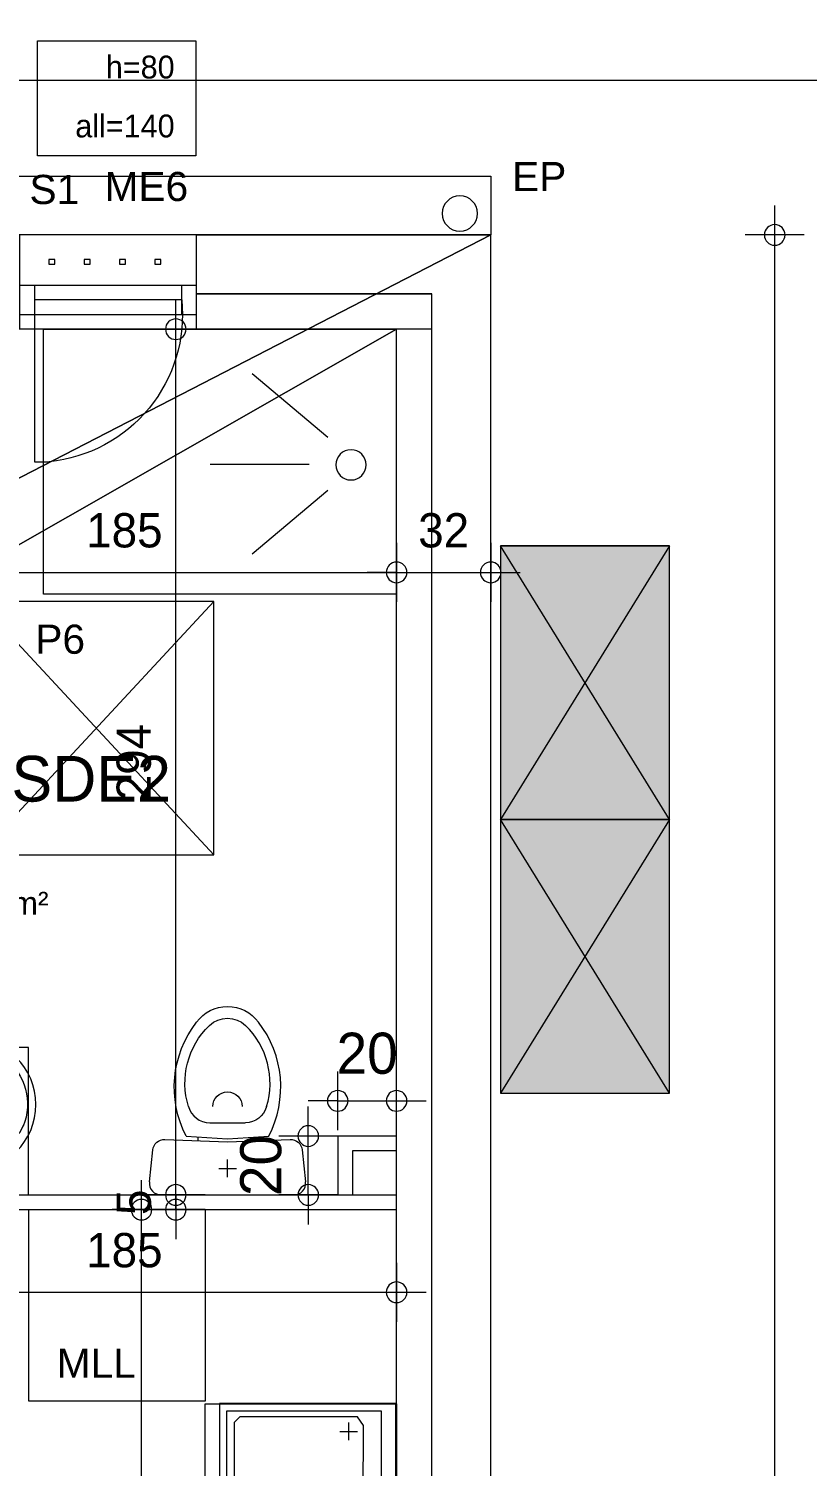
# Model space of a CAD drawing. Header units: metres. Extents: x -36.1 to 26, y -0.1 to 41.9.
# Drawn here: x 6.871 to 9.517, y 10.289 to 15.171 of the extents above; entities that cross this region are included whole.
import ezdxf
from ezdxf.enums import TextEntityAlignment as Align
from ezdxf.lldxf.tags import DXFTag

# ---------------------------------------------------------------- set-up
doc = ezdxf.new("R2010")
doc.units = ezdxf.units.M
doc.header["$MEASUREMENT"] = 0
for name, color, linetype in [('Calque commun', 7, 'Continuous'), ('Calque2', 7, 'Continuous'), ('Calque4', 7, 'Continuous'), ('Calque90', 7, 'Continuous'), ('Textes', 7, 'Continuous')]:
    doc.layers.add(name, color=color, linetype=linetype)
doc.styles.add('Arial4', font='arial.ttf', dxfattribs={"height": 0.077313})
doc.styles.add('Arial5', font='arial.ttf', dxfattribs={"height": 0.098961})
doc.styles.add('Century Gothic', font='GOTHIC.TTF', dxfattribs={"height": 0.155151})
doc.styles.add('Century Gothic2', font='GOTHIC.TTF', dxfattribs={"height": 0.139636})
doc.styles.add('Century Gothic5', font='GOTHIC.TTF', dxfattribs={"height": 0.077575})
doc.styles.add('Century Gothic6', font='GOTHIC.TTF', dxfattribs={"height": 0.116363})
tags = doc.linetypes.add('DOT2', pattern=[0.125, 0, -0.125]).pattern_tags.tags
tags[6:7] = [DXFTag(74, 4), DXFTag(75, 0), DXFTag(340, '0'), DXFTag(46, 1.0), DXFTag(50, 0.0), DXFTag(44, 0.0), DXFTag(45, 0.0)]
tags[4:5] = [DXFTag(74, 4), DXFTag(75, 0), DXFTag(340, '0'), DXFTag(46, 1.0), DXFTag(50, 0.0), DXFTag(44, 0.0), DXFTag(45, 0.0)]
tags = doc.linetypes.add('HIDDEN', pattern=[0.375, 0.25, -0.125]).pattern_tags.tags
tags[6:7] = [DXFTag(74, 4), DXFTag(75, 0), DXFTag(340, '0'), DXFTag(46, 1.0), DXFTag(50, 0.0), DXFTag(44, 0.0), DXFTag(45, 0.0)]
tags[4:5] = [DXFTag(74, 4), DXFTag(75, 0), DXFTag(340, '0'), DXFTag(46, 1.0), DXFTag(50, 0.0), DXFTag(44, 0.0), DXFTag(45, 0.0)]
tags = doc.linetypes.add('HIDDEN2', pattern=[0.1875, 0.125, -0.0625]).pattern_tags.tags
tags[6:7] = [DXFTag(74, 4), DXFTag(75, 0), DXFTag(340, '0'), DXFTag(46, 1.0), DXFTag(50, 0.0), DXFTag(44, 0.0), DXFTag(45, 0.0)]
tags[4:5] = [DXFTag(74, 4), DXFTag(75, 0), DXFTag(340, '0'), DXFTag(46, 1.0), DXFTag(50, 0.0), DXFTag(44, 0.0), DXFTag(45, 0.0)]

# ---------------------------------------------------------------- blocks, each defined once
blk = doc.blocks.new('Block5330')
at = {"layer": 'Calque commun', "color": 7, "linetype": 'Continuous', "lineweight": 18}
for p, q in [((8.2414, 14.471), (8.4414, 14.471)), ((8.2414, 14.271), (8.2414, 14.271))]:
    blk.add_line(p, q, dxfattribs=at)
at = {"layer": 'Calque commun', "color": 7, "linetype": 'Continuous', "lineweight": 9}
blk.add_line((8.2414, 14.151), (8.1214, 14.151), dxfattribs=at)
blk = doc.blocks.new('Block5384')
at = {"layer": 'Calque commun', "color": 7, "linetype": 'Continuous', "lineweight": 18}
blk.add_line((8.4414, 5.471), (8.4414, 14.471), dxfattribs=at)
at = {"layer": 'Calque commun', "color": 7, "linetype": 'Continuous', "lineweight": 9}
for p, q in [((8.2414, 5.671), (8.2414, 14.271)), ((8.1214, 5.791), (8.1214, 14.151))]:
    blk.add_line(p, q, dxfattribs=at)
blk = doc.blocks.new('Block5385')
at = {"layer": 'Calque commun', "color": 7, "linetype": 'Continuous', "lineweight": 18}
blk.add_line((7.4414, 14.471), (8.4414, 14.471), dxfattribs=at)
at = {"layer": 'Calque commun', "color": 7, "linetype": 'Continuous', "lineweight": 9}
for p, q in [((7.4414, 14.271), (8.2414, 14.271)), ((7.4414, 14.151), (8.1214, 14.151))]:
    blk.add_line(p, q, dxfattribs=at)
blk = doc.blocks.new('@PRES_1_$$_1')
at = {"layer": 'Calque commun', "color": 5, "linetype": 'Continuous', "lineweight": 9}
for p, q in [((0, 0.32), (0.6, 0.32)), ((0.6, 0.15), (0, 0.15)), ((0.05, 0.05), (0.05, 0.15)), ((0.55, 0.15), (0.55, 0.05)), ((0.05, 0.1), (0.55, 0.1)), ((0.6, 0.05), (0, 0.05)), ((0, 0), (0.6, 0))]:
    blk.add_line(p, q, dxfattribs=at)
blk = doc.blocks.new('@PRES_1_$$_1-2')
at = {"layer": 'Calque commun', "color": 0, "linetype": 'ByBlock', "lineweight": -2}
blk.add_line((0, 0), (0, 0.32), dxfattribs=at)
blk = doc.blocks.new('@PRES_1_$$_1-3')
at = {"layer": 'Calque commun', "color": 0, "linetype": 'ByBlock', "lineweight": -2}
blk.add_line((0, 0), (0, 0.32), dxfattribs=at)
blk = doc.blocks.new('INTER_2D_COMB')
at = {"layer": 'Calque4', "color": 0, "linetype": 'ByBlock', "lineweight": -2}
blk.add_blockref('@PRES_1_$$_1', (0, 0), dxfattribs=at)
at = {"layer": 'Calque4', "color": 7, "linetype": 'Continuous', "lineweight": 9}
blk.add_blockref('@PRES_1_$$_1-2', (0, 0), dxfattribs=at)
at = {"layer": 'Calque4', "color": 7, "linetype": 'Continuous', "lineweight": 9, "extrusion": (0, 0, -1), "xscale": -1, "yscale": -1, "zscale": -1, "rotation": -180}
blk.add_blockref('@PRES_1_$$_1-3', (-0.6, 0), dxfattribs=at)
blk = doc.blocks.new('PLACED_COMB')
at = {"layer": 'Calque4', "color": 0, "linetype": 'ByBlock', "lineweight": -2}
blk.add_blockref('INTER_2D_COMB', (0, 0), dxfattribs=at)
blk = doc.blocks.new('new4')
at = {"layer": 'Calque commun', "color": 5, "linetype": 'Continuous', "lineweight": 9}
blk.add_arc((0, 0), 0.5, 0, 359.99941, dxfattribs=at)
blk = doc.blocks.new('DimLine6780')
at = {"layer": 'Calque commun', "color": 5, "linetype": 'Continuous', "lineweight": 9}
for p, q in [((9.4064, 14.471), (9.4064, 14.571)), ((9.5064, 14.471), (9.3064, 14.471)), ((9.4064, 5.471), (9.4064, 14.471))]:
    blk.add_line(p, q, dxfattribs=at)
at = {"layer": 'Calque commun', "color": 5, "linetype": 'Continuous', "lineweight": 9, "xscale": 0.07000000029802322, "yscale": 0.07000000029802322, "zscale": 0.07000000029802322, "rotation": 90}
blk.add_blockref('new4', (9.4064, 14.471), dxfattribs=at)
blk = doc.blocks.new('wc-3')
at = {"layer": 'Calque2', "color": 6, "linetype": 'Continuous', "lineweight": 9}
for p, q in [((-0.2256, 0), (0.2256, 0)), ((-0.2653, -0.0442), (-0.2539, -0.1527)), ((0.2539, -0.1527), (0.2653, -0.0442)), ((-0.03, -0.09), (0.03, -0.09)), ((0, -0.06), (0, -0.12)), ((-0.2125, -0.1885), (0, -0.18)), ((-0.14, -0.2), (0, -0.19)), ((-0.1, -0.184), (-0.1, -0.1971)), ((0, -0.18), (0.2125, -0.1885)), ((0, -0.19), (0.14, -0.2)), ((0.1, -0.1971), (0.1, -0.184)), ((-0.06, -0.2451), (0.06, -0.2451))]:
    blk.add_line(p, q, dxfattribs=at)
at = {"layer": 'Calque2', "color": 6, "linetype": 'Continuous', "lineweight": 9, "flags": 128}
for points in [[(-0.2653, -0.0442, -0.445253), (-0.2256, 0)], [(0.2256, 0, -0.445276), (0.2653, -0.0442)], [(-0.2539, -0.1527, 0.395314), (-0.2125, -0.1885)], [(0.2125, -0.1885, 0.395339), (0.2539, -0.1527)], [(-0.14, -0.2, 0.294671), (-0.1052, -0.5864)], [(0.14, -0.2, -0.294671), (0.1052, -0.5864)], [(-0.1327, -0.3, -0.337883), (-0.0606, -0.2451)], [(0.1327, -0.3, 0.337854), (0.0606, -0.2451)], [(-0.1327, -0.3, 0.281729), (-0.0616, -0.5756)], [(-0.05, -0.3, 1), (0.05, -0.3)], [(0.1327, -0.3, -0.279876), (0.0616, -0.5756)], [(-0.0616, -0.5756, 0.395927), (0.0616, -0.5756)], [(-0.1052, -0.5864, 0.509528), (0.1052, -0.5864)]]:
    blk.add_lwpolyline(points, format="xyb", dxfattribs=at)
blk = doc.blocks.new('_8')
at = {"layer": 'Calque commun', "color": 7, "linetype": 'Continuous', "lineweight": 9}
for p, q in [((-0.491, -0.1501), (-0.2333, -0.3664)), ((-0.6334, -0.4582), (-0.2969, -0.4582)), ((-0.491, -0.7635), (-0.2333, -0.5472))]:
    blk.add_line(p, q, dxfattribs=at)
blk.add_arc((-0.1549, -0.4608), 0.0514, 90, 89.9994, dxfattribs=at)
blk = doc.blocks.new('_4')
at = {"layer": 'Calque90', "color": 0, "linetype": 'ByBlock', "lineweight": -2}
for p, q in [((0.9, 0.6), (0, 0.6)), ((0, 0.6), (0, 0)), ((0.9, 0), (0.9, 0.6)), ((0.025, 0.025), (0.025, 0.55)), ((0.025, 0.55), (0.875, 0.55)), ((0.875, 0.55), (0.875, 0.025)), ((0.075, 0.49), (0.045, 0.47)), ((0.37, 0.4888), (0.075, 0.49)), ((0.395, 0.47), (0.37, 0.4888)), ((0.045, 0.47), (0.045, 0.07)), ((0.125, 0.4398), (0.065, 0.44)), ((0.095, 0.4099), (0.095, 0.4699)), ((0.395, 0.07), (0.395, 0.47)), ((0.85, 0.45), (0.425, 0.45)), ((0.425, 0.4), (0.85, 0.4)), ((0.85, 0.35), (0.425, 0.35)), ((0.425, 0.3), (0.85, 0.3)), ((0.85, 0.25), (0.425, 0.25)), ((0.425, 0.2), (0.85, 0.2)), ((0.85, 0.15), (0.425, 0.15)), ((0.85, 0.1), (0.425, 0.1)), ((0.045, 0.07), (0.065, 0.05)), ((0.045, 0.07), (0.065, 0.05)), ((0.065, 0.05), (0.365, 0.05)), ((0.365, 0.05), (0.395, 0.07)), ((0, 0), (0.9, 0)), ((0.875, 0.025), (0.025, 0.025))]:
    blk.add_line(p, q, dxfattribs=at)
blk = doc.blocks.new('new183')
at = {"layer": 'Calque commun', "color": 5, "linetype": 'Continuous', "lineweight": 9}
blk.add_arc((0, 0), 0.5, 0, 359.99941, dxfattribs=at)
blk = doc.blocks.new('new184')
at = {"layer": 'Calque commun', "color": 5, "linetype": 'Continuous', "lineweight": 9}
blk.add_arc((0, 0), 0.5, 0, 359.99941, dxfattribs=at)
blk = doc.blocks.new('DimLine14065')
at = {"layer": 'Calque commun', "color": 5, "linetype": 'Continuous', "lineweight": 9}
for p, q in [((6.2714, 13.4249), (6.2714, 13.2249)), ((8.1214, 13.4249), (8.1214, 13.2249)), ((6.2714, 13.3249), (6.1714, 13.3249)), ((6.2714, 13.3249), (8.1214, 13.3249)), ((8.1214, 13.3249), (8.2214, 13.3249))]:
    blk.add_line(p, q, dxfattribs=at)
at = {"layer": 'Calque commun', "color": 5, "linetype": 'Continuous', "lineweight": 9, "xscale": 0.07000000029802322, "yscale": 0.07000000029802322, "zscale": 0.07000000029802322}
for name, p in [('new183', (6.2714, 13.3249)), ('new184', (8.1214, 13.3249))]:
    blk.add_blockref(name, p, dxfattribs=at)
at = {"layer": 'Calque commun', "color": 5, "linetype": 'Continuous', "lineweight": 9, "style": 'Century Gothic6'}
blk.add_text('185', height=0.11636, dxfattribs=at).set_placement((7.1964, 13.3749), align=Align.BOTTOM_CENTER)
blk = doc.blocks.new('new185')
at = {"layer": 'Calque commun', "color": 5, "linetype": 'Continuous', "lineweight": 9}
blk.add_arc((0, 0), 0.5, 0, 359.99941, dxfattribs=at)
blk = doc.blocks.new('new186')
at = {"layer": 'Calque commun', "color": 5, "linetype": 'Continuous', "lineweight": 9}
blk.add_arc((0, 0), 0.5, 0, 359.99941, dxfattribs=at)
blk = doc.blocks.new('DimLine14073')
at = {"layer": 'Calque commun', "color": 5, "linetype": 'Continuous', "lineweight": 9}
for p, q in [((8.1214, 13.4249), (8.1214, 13.2249)), ((8.4414, 13.4249), (8.4414, 13.2249)), ((8.1214, 13.3249), (8.0214, 13.3249)), ((8.1214, 13.3249), (8.4414, 13.3249)), ((8.4414, 13.3249), (8.5414, 13.3249))]:
    blk.add_line(p, q, dxfattribs=at)
at = {"layer": 'Calque commun', "color": 5, "linetype": 'Continuous', "lineweight": 9, "xscale": 0.07000000029802322, "yscale": 0.07000000029802322, "zscale": 0.07000000029802322}
for name, p in [('new185', (8.1214, 13.3249)), ('new186', (8.4414, 13.3249))]:
    blk.add_blockref(name, p, dxfattribs=at)
at = {"layer": 'Calque commun', "color": 5, "linetype": 'Continuous', "lineweight": 9, "style": 'Century Gothic6'}
blk.add_text('32', height=0.11636, dxfattribs=at).set_placement((8.2814, 13.3749), align=Align.BOTTOM_CENTER)
blk = doc.blocks.new('new195')
at = {"layer": 'Calque commun', "color": 5, "linetype": 'Continuous', "lineweight": 9}
blk.add_arc((0, 0), 0.5, 0, 359.99941, dxfattribs=at)
blk = doc.blocks.new('new196')
at = {"layer": 'Calque commun', "color": 5, "linetype": 'Continuous', "lineweight": 9}
blk.add_arc((0, 0), 0.5, 0, 359.99941, dxfattribs=at)
blk = doc.blocks.new('DimLine14121')
at = {"layer": 'Calque commun', "color": 5, "linetype": 'Continuous', "lineweight": 9}
for p, q in [((7.3712, 11.2109), (7.3712, 11.3109)), ((7.4712, 11.2109), (7.2712, 11.2109)), ((7.3712, 11.1609), (7.3712, 11.2109)), ((7.4712, 11.1609), (7.2712, 11.1609)), ((7.3712, 11.1609), (7.3712, 11.0609))]:
    blk.add_line(p, q, dxfattribs=at)
at = {"layer": 'Calque commun', "color": 5, "linetype": 'Continuous', "lineweight": 9, "xscale": 0.07000000029802322, "yscale": 0.07000000029802322, "zscale": 0.07000000029802322, "rotation": 90}
for name, p in [('new196', (7.3712, 11.2109)), ('new195', (7.3712, 11.1609))]:
    blk.add_blockref(name, p, dxfattribs=at)
at = {"layer": 'Calque commun', "color": 5, "linetype": 'Continuous', "lineweight": 9, "style": 'Century Gothic6'}
blk.add_text('5', height=0.1164, rotation=90, dxfattribs=at).set_placement((7.3212, 11.1859), align=Align.BOTTOM_CENTER)
blk = doc.blocks.new('new197')
at = {"layer": 'Calque commun', "color": 5, "linetype": 'Continuous', "lineweight": 9}
blk.add_arc((0, 0), 0.5, 0, 359.99941, dxfattribs=at)
blk = doc.blocks.new('new198')
at = {"layer": 'Calque commun', "color": 5, "linetype": 'Continuous', "lineweight": 9}
blk.add_arc((0, 0), 0.5, 0, 359.99941, dxfattribs=at)
blk = doc.blocks.new('DimLine14137')
at = {"layer": 'Calque commun', "color": 5, "linetype": 'Continuous', "lineweight": 9}
for p, q in [((7.3712, 14.151), (7.3712, 14.251)), ((7.4712, 14.151), (7.2712, 14.151)), ((7.3712, 11.2109), (7.3712, 14.151)), ((7.4712, 11.2109), (7.2712, 11.2109)), ((7.3712, 11.2109), (7.3712, 11.1109))]:
    blk.add_line(p, q, dxfattribs=at)
at = {"layer": 'Calque commun', "color": 5, "linetype": 'Continuous', "lineweight": 9, "xscale": 0.07000000029802322, "yscale": 0.07000000029802322, "zscale": 0.07000000029802322, "rotation": 90}
for name, p in [('new198', (7.3712, 14.151)), ('new197', (7.3712, 11.2109))]:
    blk.add_blockref(name, p, dxfattribs=at)
at = {"layer": 'Calque commun', "color": 5, "linetype": 'Continuous', "lineweight": 9, "style": 'Century Gothic6'}
blk.add_text('294', height=0.11636, rotation=90, dxfattribs=at).set_placement((7.3212, 12.6809), align=Align.BOTTOM_CENTER)
blk = doc.blocks.new('new347')
at = {"layer": 'Calque commun', "color": 5, "linetype": 'Continuous', "lineweight": 9}
blk.add_arc((0, 0), 0.5, 0, 359.99941, dxfattribs=at)
blk = doc.blocks.new('new348')
at = {"layer": 'Calque commun', "color": 5, "linetype": 'Continuous', "lineweight": 9}
blk.add_arc((0, 0), 0.5, 0, 359.99941, dxfattribs=at)
blk = doc.blocks.new('DimLine18195')
at = {"layer": 'Calque commun', "color": 5, "linetype": 'Continuous', "lineweight": 9}
for p, q in [((6.2714, 10.9803), (6.2714, 10.7803)), ((8.1214, 10.9803), (8.1214, 10.7803)), ((6.2714, 10.8803), (6.1714, 10.8803)), ((6.2714, 10.8803), (8.1214, 10.8803)), ((8.1214, 10.8803), (8.2214, 10.8803))]:
    blk.add_line(p, q, dxfattribs=at)
at = {"layer": 'Calque commun', "color": 5, "linetype": 'Continuous', "lineweight": 9, "xscale": 0.07000000029802322, "yscale": 0.07000000029802322, "zscale": 0.07000000029802322}
for name, p in [('new347', (6.2714, 10.8803)), ('new348', (8.1214, 10.8803))]:
    blk.add_blockref(name, p, dxfattribs=at)
at = {"layer": 'Calque commun', "color": 5, "linetype": 'Continuous', "lineweight": 9, "style": 'Century Gothic6'}
blk.add_text('185', height=0.11636, dxfattribs=at).set_placement((7.1964, 10.9303), align=Align.BOTTOM_CENTER)
blk = doc.blocks.new('vasque1-2')
at = {"layer": 'Calque2', "color": 6, "linetype": 'Continuous', "lineweight": 9}
for p, q in [((-0.094, -0.092), (0.094, -0.092)), ((0, -0.182), (0, -0.135)), ((-0.0533, -0.182), (0.0533, -0.182)), ((0, -0.182), (0, -0.224))]:
    blk.add_line(p, q, dxfattribs=at)
at = {"layer": 'Calque2', "color": 6, "linetype": 'Continuous', "lineweight": 9, "flags": 128}
for points in [[(0, -0.45, -1), (0, 0)], [(0, 0, -1), (0, -0.45)], [(0.02, -0.046, 1), (-0.04, -0.046, 1), (0.02, -0.046)], [(-0.094, -0.092, 0.324927), (-0.1834, -0.157)], [(0.094, -0.092, -0.324927), (0.1834, -0.157)], [(0.03, -0.182, 1), (-0.06, -0.182, 1), (0.03, -0.182)], [(-0.1814, -0.1514, 1.494518), (0.1814, -0.1514)]]:
    blk.add_lwpolyline(points, format="xyb", dxfattribs=at)
blk = doc.blocks.new('vasqu450')
at = {"layer": 'Calque commun', "color": 6, "linetype": 'Continuous', "lineweight": 9}
blk.add_line((0.1207, 0.1168), (-0.1173, 0.117), dxfattribs=at)
for radius, start, end in [(0.225, 359.99999, 359.9994), (0.2, 158.39995, 21.60003)]:
    blk.add_arc((0, 0), radius, start, end, dxfattribs=at)
at = {"layer": 'Calque commun', "color": 6, "linetype": 'Continuous', "lineweight": 9, "extrusion": (0, 0, -1)}
for centre, start, end in [((0.112, 0.0327), 28.97343, 86.40656), ((-0.112, 0.0327), 93.59344, 151.02657)]:
    blk.add_arc(centre, 0.0845, start, end, dxfattribs=at)
at = {"layer": 'Calque90', "color": 6, "linetype": 'Continuous', "lineweight": 9}
for p, q in [((0, 0.19), (0, 0.12)), ((0.035, 0.155), (-0.035, 0.155)), ((-0.05, 0), (0.05, 0)), ((0, 0.05), (0, -0.05))]:
    blk.add_line(p, q, dxfattribs=at)
blk = doc.blocks.new('meuble vasque 60x50')
at = {"layer": 'Calque commun', "color": 0, "linetype": 'ByBlock', "lineweight": -2, "xscale": 0.800000011920929, "yscale": 0.800000011920929, "zscale": 0.800000011920929}
blk.add_blockref('vasqu450', (0.2994, -0.241), dxfattribs=at)
at = {"layer": 'Calque commun', "color": 0, "linetype": 'ByBlock', "lineweight": -2}
blk.add_blockref('vasque1-2', (0.3994, -0.0819), dxfattribs=at)
at = {"layer": 'Calque commun', "color": 6, "linetype": 'Continuous', "lineweight": 9}
mesh = blk.add_polyface(dxfattribs=at)
corners = [(-0.0006, -0.0002), (0.5994, -0.0002), (0.5994, -0.5002), (-0.0006, -0.5002)]
mesh.append_faces([[corners[k] for k in face] for face in [(0, 1, 2, 3)]], dxfattribs={"color": 6})
blk = doc.blocks.new('60x65')
at = {"layer": 'Calque commun', "color": 7, "linetype": 'HIDDEN', "lineweight": 9}
mesh = blk.add_polyface(dxfattribs=at)
corners = [(0, 0.6), (0.65, 0.6), (0.65, 0), (0, 0)]
mesh.append_faces([[corners[k] for k in face] for face in [(0, 1, 2, 3)]], dxfattribs={"color": 7})
blk = doc.blocks.new('new361')
at = {"layer": 'Calque commun', "color": 5, "linetype": 'Continuous', "lineweight": 9}
blk.add_arc((0, 0), 0.5, 0, 359.99941, dxfattribs=at)
blk = doc.blocks.new('new362')
at = {"layer": 'Calque commun', "color": 5, "linetype": 'Continuous', "lineweight": 9}
blk.add_arc((0, 0), 0.5, 0, 359.99941, dxfattribs=at)
blk = doc.blocks.new('DimLine18794')
at = {"layer": 'Calque commun', "color": 5, "linetype": 'Continuous', "lineweight": 9}
for p, q in [((7.9214, 11.4303), (7.9214, 11.6303)), ((8.1214, 11.4303), (8.1214, 11.6303)), ((7.9214, 11.5303), (7.8214, 11.5303)), ((7.9214, 11.5303), (8.1214, 11.5303)), ((8.1214, 11.5303), (8.2214, 11.5303))]:
    blk.add_line(p, q, dxfattribs=at)
at = {"layer": 'Calque commun', "color": 5, "linetype": 'Continuous', "lineweight": 9, "xscale": 0.07000000029802322, "yscale": 0.07000000029802322, "zscale": 0.07000000029802322}
for name, p in [('new361', (7.9214, 11.5303)), ('new362', (8.1214, 11.5303))]:
    blk.add_blockref(name, p, dxfattribs=at)
at = {"layer": 'Calque commun', "color": 5, "linetype": 'Continuous', "lineweight": 9, "style": 'Century Gothic2'}
blk.add_text('20', height=0.13964, dxfattribs=at).set_placement((8.0214, 11.5803), align=Align.BOTTOM_CENTER)
blk = doc.blocks.new('new363')
at = {"layer": 'Calque commun', "color": 5, "linetype": 'Continuous', "lineweight": 9}
blk.add_arc((0, 0), 0.5, 0, 359.99941, dxfattribs=at)
blk = doc.blocks.new('new364')
at = {"layer": 'Calque commun', "color": 5, "linetype": 'Continuous', "lineweight": 9}
blk.add_arc((0, 0), 0.5, 0, 359.99941, dxfattribs=at)
blk = doc.blocks.new('DimLine18802')
at = {"layer": 'Calque commun', "color": 5, "linetype": 'Continuous', "lineweight": 9}
for p, q in [((7.8214, 11.4109), (7.8214, 11.5109)), ((7.9214, 11.4109), (7.7214, 11.4109)), ((7.8214, 11.2109), (7.8214, 11.4109)), ((7.9214, 11.2109), (7.7214, 11.2109)), ((7.8214, 11.2109), (7.8214, 11.1109))]:
    blk.add_line(p, q, dxfattribs=at)
at = {"layer": 'Calque commun', "color": 5, "linetype": 'Continuous', "lineweight": 9, "xscale": 0.07000000029802322, "yscale": 0.07000000029802322, "zscale": 0.07000000029802322, "rotation": 90}
for name, p in [('new364', (7.8214, 11.4109)), ('new363', (7.8214, 11.2109))]:
    blk.add_blockref(name, p, dxfattribs=at)
at = {"layer": 'Calque commun', "color": 5, "linetype": 'Continuous', "lineweight": 9, "style": 'Century Gothic2'}
blk.add_text('20', height=0.13964, rotation=90, dxfattribs=at).set_placement((7.7714, 11.3109), align=Align.BOTTOM_CENTER)
blk = doc.blocks.new('new371')
at = {"layer": 'Calque commun', "color": 5, "linetype": 'Continuous', "lineweight": 9}
blk.add_arc((0, 0), 0.5, 0, 359.99941, dxfattribs=at)
blk = doc.blocks.new('new372')
at = {"layer": 'Calque commun', "color": 5, "linetype": 'Continuous', "lineweight": 9}
blk.add_arc((0, 0), 0.5, 0, 359.99941, dxfattribs=at)
blk = doc.blocks.new('DimLine19023')
at = {"layer": 'Calque commun', "color": 5, "linetype": 'Continuous', "lineweight": 9}
for p, q in [((7.2547, 11.1609), (7.2547, 11.2609)), ((7.3547, 11.1609), (7.1547, 11.1609)), ((7.2547, 8.1109), (7.2547, 11.1609)), ((7.3547, 8.1109), (7.1547, 8.1109)), ((7.2547, 8.1109), (7.2547, 8.0109))]:
    blk.add_line(p, q, dxfattribs=at)
at = {"layer": 'Calque commun', "color": 5, "linetype": 'Continuous', "lineweight": 9, "xscale": 0.07000000029802322, "yscale": 0.07000000029802322, "zscale": 0.07000000029802322, "rotation": 90}
for name, p in [('new372', (7.2547, 11.1609)), ('new371', (7.2547, 8.1109))]:
    blk.add_blockref(name, p, dxfattribs=at)
at = {"layer": 'Calque commun', "color": 5, "linetype": 'Continuous', "lineweight": 9, "style": 'Century Gothic6'}
blk.add_text('305', height=0.11636, rotation=90, dxfattribs=at).set_placement((7.2047, 9.6359), align=Align.BOTTOM_CENTER)
blk = doc.blocks.new('CARTDCE')
at = {"layer": 'Calque commun', "color": 9, "linetype": 'Continuous', "lineweight": 9}
blk.add_line((20.2017, 28.9299), (-21.7983, 28.9299), dxfattribs=at)

msp = doc.modelspace()

# ---------------------------------------------------------------- linework, layer by layer
at = {"layer": 'Calque commun', "color": 7, "linetype": 'HIDDEN', "lineweight": 9}
for p, q in [((6.8914, 14.201), (6.8914, 13.701)), ((6.8914, 13.701), (6.9414, 13.701))]:
    msp.add_line(p, q, dxfattribs=at)
at = {"layer": 'Calque commun', "color": 7, "linetype": 'Continuous', "lineweight": 9}
for p, q in [((6.9213, 13.2509), (6.9213, 14.151)), ((6.9214, 14.151), (8.1214, 14.151)), ((8.1213, 13.2509), (6.9213, 13.2509))]:
    msp.add_line(p, q, dxfattribs=at)
at = {"layer": 'Calque commun', "color": 15, "linetype": 'Continuous', "lineweight": 18}
for p, q in [((8.1214, 11.4109), (7.9214, 11.4109)), ((7.9214, 11.4109), (7.9214, 11.2109)), ((8.1214, 11.3609), (8.1214, 11.4109)), ((8.1214, 11.3609), (7.9714, 11.3609)), ((7.9714, 11.3609), (7.9714, 11.2109)), ((6.2714, 11.2109), (7.7714, 11.2109)), ((7.8214, 11.2109), (8.1214, 11.2109)), ((8.1214, 11.1609), (8.1214, 11.2109)), ((6.2714, 11.1609), (8.1214, 11.1609))]:
    msp.add_line(p, q, dxfattribs=at)
at = {"layer": 'Calque commun', "color": 7, "linetype": 'HIDDEN', "lineweight": 9, "flags": 128}
for points in [[(9.0486, 12.4856), (9.0486, 13.4151), (8.4745, 13.4151), (8.4745, 12.4856), (9.0486, 12.4856), (8.4745, 13.4151), (9.0486, 13.4151), (8.4745, 12.4856)], [(9.0486, 11.5561), (9.0486, 12.4856), (8.4745, 12.4856), (8.4745, 11.5561), (9.0486, 11.5561), (8.4745, 12.4856), (9.0486, 12.4856), (8.4745, 11.5561)]]:
    msp.add_lwpolyline(points, dxfattribs=at)
at = {"layer": 'Calque commun', "color": 16, "linetype": 'HIDDEN2', "lineweight": 9, "flags": 128}
msp.add_lwpolyline([(7.5007, 13.2258), (6.7007, 13.2258), (6.7007, 12.3654), (7.5007, 12.3654), (6.7007, 13.2258), (7.5007, 12.3654), (7.5007, 13.2258), (6.7007, 12.3654)], dxfattribs=at)
at = {"layer": 'Calque commun', "color": 12, "linetype": 'Continuous', "lineweight": 18}
msp.add_polyline3d([(7.4414, 5.471, 0), (7.4414, 5.671, 0), (8.2634, 5.671, 0), (8.2414, 5.671, 0), (8.2414, 14.151, 0), (8.2414, 14.271, 0), (7.4414, 14.271, 0), (7.4414, 14.471, 0)], dxfattribs=at)
at = {"layer": 'Calque commun', "color": 11, "linetype": 'Continuous', "lineweight": 18}
msp.add_arc((8.3363, 14.5438), 0.06, 90, 89.9994, dxfattribs=at)
at = {"layer": 'Calque commun', "color": 7, "linetype": 'HIDDEN', "lineweight": 9, "extrusion": (0, 0, -1)}
msp.add_arc((-6.8914, 14.201), 0.5025, 174.2894, 264.2894, dxfattribs=at)
at = {"layer": 'Calque commun', "color": 43, "linetype": 'HIDDEN', "lineweight": 9}
msp.add_trace([(8.4745, 13.4151), (8.4745, 11.5561), (9.0486, 13.4151), (9.0486, 11.5561)], dxfattribs=at)

# ---------------------------------------------------------------- block references
at = {"layer": 'Calque commun', "color": 0, "linetype": 'ByBlock', "lineweight": -2, "xscale": 0.5, "yscale": 0.5, "zscale": 0.5}
msp.add_blockref('CARTDCE', (15.4193, 0.5309), dxfattribs=at)
at = {"layer": 'Calque commun', "color": 5, "linetype": 'Continuous', "lineweight": 9}
for name in ['DimLine6780', 'DimLine14137', 'DimLine14065', 'DimLine14073', 'DimLine18794', 'DimLine18802', 'DimLine14121', 'DimLine19023', 'DimLine18195']:
    msp.add_blockref(name, (0, 0), dxfattribs=at)
at = {"layer": 'Calque commun', "color": 0, "linetype": 'ByBlock', "lineweight": -2}
for name, p in [('Block5385', (0, 0)), ('Block5330', (0, 0)), ('Block5384', (0, 0)), ('_8', (8.1214, 14.151)), ('60x65', (7.4714, 9.9009))]:
    msp.add_blockref(name, p, dxfattribs=at)
at = {"layer": 'Calque commun', "color": 0, "linetype": 'ByBlock', "lineweight": -2, "extrusion": (0, 0, -1)}
msp.add_blockref('PLACED_COMB', (-7.4414, 14.151), dxfattribs=at)
at = {"layer": 'Calque commun', "color": 0, "linetype": 'ByBlock', "lineweight": -2, "extrusion": (0, 0, -1), "rotation": 180}
msp.add_blockref('wc-3', (-7.5469, 11.2109), dxfattribs=at)
at = {"layer": 'Calque commun', "color": 0, "linetype": 'ByBlock', "lineweight": -2, "extrusion": (0, 0, -1), "xscale": -1, "yscale": -1, "zscale": -1}
msp.add_blockref('meuble vasque 60x50', (-6.2714, 11.2109), dxfattribs=at)
at = {"layer": 'Calque commun', "color": 0, "linetype": 'ByBlock', "lineweight": -2, "rotation": 89.99999999999999}
msp.add_blockref('60x65', (7.4714, 10.5109), dxfattribs=at)
at = {"layer": 'Calque commun', "color": 6, "linetype": 'DOT2', "lineweight": 9, "rotation": -89.99999999999999}
msp.add_blockref('_4', (7.5191, 10.5028), dxfattribs=at)

# ---------------------------------------------------------------- texts
at = {"layer": 'Calque commun', "color": 5, "linetype": 'ByBlock', "lineweight": -2, "insert": (7.3671, 15.0799), "char_height": 0.07758, "attachment_point": 3, "line_spacing_factor": 1.546883, "style": 'Century Gothic5'}
msp.add_mtext('h=80\\Pall=140', dxfattribs=at)
at = {"layer": 'Textes', "color": 5, "linetype": 'ByBlock', "lineweight": -2, "style": 'Arial5'}
for s, p in [('EP', (8.5139, 14.59)), ('P6', (6.8937, 13.019)), ('MLL', (6.9664, 10.5603))]:
    msp.add_text(s, height=0.09896, dxfattribs=at).set_placement(p, align=Align.BOTTOM_LEFT)
for s, p in [('S1', (7.043, 14.5463)), ('ME6', (7.4132, 14.5564))]:
    msp.add_text(s, height=0.09896, dxfattribs=at).set_placement(p, align=Align.BOTTOM_RIGHT)
at = {"layer": 'Textes', "color": 5, "linetype": 'ByBlock', "lineweight": -2, "style": 'Century Gothic'}
msp.add_text('SDE2', height=0.15515, dxfattribs=at).set_placement((6.8127, 12.7019), align=Align.TOP_LEFT)
at = {"layer": 'Textes', "color": 9, "linetype": 'ByBlock', "lineweight": -2, "style": 'Arial4'}
msp.add_text('5.44m²', height=0.07731, dxfattribs=at).set_placement((6.6026, 12.1397), align=Align.BOTTOM_LEFT)

# ---------------------------------------------------------------- meshes
at = {"layer": 'Calque commun', "color": 7, "linetype": 'Continuous', "lineweight": 9}
mesh = msp.add_polyface(dxfattribs=at)
corners = [(25.9622, 41.8575), (-34.0378, 41.8575), (-34.0378, -0.1425), (25.9622, -0.1425)]
mesh.append_faces([[corners[k] for k in face] for face in [(0, 1, 2, 3)]], dxfattribs={"color": 7})
at = {"layer": 'Calque commun', "color": 11, "linetype": 'Continuous', "lineweight": 18}
mesh = msp.add_polyface(dxfattribs=at)
corners = [(6.9012, 15.1307), (7.4396, 15.1307), (7.4396, 14.74), (6.9012, 14.74)]
mesh.append_faces([[corners[k] for k in face] for face in [(0, 1, 2, 3)]], dxfattribs={"color": 11})
at = {"layer": 'Calque commun', "color": 16, "linetype": 'HIDDEN2', "lineweight": 9}
mesh = msp.add_polyface(dxfattribs=at)
corners = [(1.8414, 14.671), (8.4414, 14.671), (8.4414, 14.471), (1.8414, 14.471)]
mesh.append_faces([[corners[k] for k in face] for face in [(0, 1, 2, 3)]], dxfattribs={"color": 16})
at = {"layer": 'Calque commun', "color": 9, "linetype": 'Continuous', "lineweight": 9}
mesh = msp.add_polyface(dxfattribs=at)
corners = [(-10.9986, 3.8909), (-4.3986, 11.0709), (-10.9986, 12.8909), (-4.3986, 4.471), (1.8414, 11.0709), (8.4414, 14.471), (1.8414, 14.471), (2.0214, 5.471), (8.4414, 5.471), (-4.3986, 12.8909), (2.0214, 4.471), (-4.3986, 3.8909)]
mesh.append_faces([[corners[k] for k in face] for face in [(4, 5, 6), (3, 0, 11)]], dxfattribs={"vtx0": -1, "color": 9})
mesh.append_faces([[corners[k] for k in face] for face in [(0, 1, 2)]], dxfattribs={"vtx0": -1, "vtx1": -1, "color": 9})
mesh.append_faces([[corners[k] for k in face] for face in [(3, 1, 0), (3, 7, 1)]], dxfattribs={"vtx0": -1, "vtx1": -1, "vtx2": -1, "color": 9})
mesh.append_faces([[corners[k] for k in face] for face in [(7, 4, 1)]], dxfattribs={"vtx0": -1, "vtx2": -1, "color": 9})
mesh.append_faces([[corners[k] for k in face] for face in [(9, 2, 1)]], dxfattribs={"vtx1": -1, "color": 9})
mesh.append_faces([[corners[k] for k in face] for face in [(7, 8, 4), (8, 5, 4)]], dxfattribs={"vtx1": -1, "vtx2": -1, "color": 9})
mesh.append_faces([[corners[k] for k in face] for face in [(3, 10, 7)]], dxfattribs={"vtx2": -1, "color": 9})
at = {"layer": 'Calque commun', "color": 25, "linetype": 'Continuous', "lineweight": 18}
mesh = msp.add_polyface(dxfattribs=at)
corners = [(6.9598, 14.3871), (6.9398, 14.3871), (6.9398, 14.3721), (6.9598, 14.3721)]
mesh.append_faces([[corners[k] for k in face] for face in [(0, 1, 2, 3)]], dxfattribs={"color": 25})
mesh = msp.add_polyface(dxfattribs=at)
corners = [(7.0798, 14.3871), (7.0598, 14.3871), (7.0598, 14.3721), (7.0798, 14.3721)]
mesh.append_faces([[corners[k] for k in face] for face in [(0, 1, 2, 3)]], dxfattribs={"color": 25})
mesh = msp.add_polyface(dxfattribs=at)
corners = [(7.1998, 14.3871), (7.1798, 14.3871), (7.1798, 14.3721), (7.1998, 14.3721)]
mesh.append_faces([[corners[k] for k in face] for face in [(0, 1, 2, 3)]], dxfattribs={"color": 25})
mesh = msp.add_polyface(dxfattribs=at)
corners = [(7.3198, 14.3871), (7.2998, 14.3871), (7.2998, 14.3721), (7.3198, 14.3721)]
mesh.append_faces([[corners[k] for k in face] for face in [(0, 1, 2, 3)]], dxfattribs={"color": 25})
at = {"layer": 'Calque commun', "color": 9, "linetype": 'Continuous', "lineweight": 9}
mesh = msp.add_polyface(dxfattribs=at)
corners = [(-1.0986, 10.7509), (-1.0986, 4.791), (1.7214, 5.791), (2.1614, 10.7509), (1.7214, 4.791), (8.1214, 5.791), (8.1214, 14.151), (2.1614, 14.151)]
mesh.append_faces([[corners[k] for k in face] for face in [(3, 6, 7)]], dxfattribs={"vtx0": -1, "color": 9})
mesh.append_faces([[corners[k] for k in face] for face in [(3, 2, 5), (3, 5, 6)]], dxfattribs={"vtx0": -1, "vtx2": -1, "color": 9})
mesh.append_faces([[corners[k] for k in face] for face in [(4, 2, 1)]], dxfattribs={"vtx1": -1, "color": 9})
mesh.append_faces([[corners[k] for k in face] for face in [(0, 1, 2), (3, 0, 2)]], dxfattribs={"vtx1": -1, "vtx2": -1, "color": 9})
mesh = msp.add_polyface(dxfattribs=at)
corners = [(6.2714, 14.151), (6.2714, 11.2109), (8.1214, 11.2109), (8.1214, 14.151)]
mesh.append_faces([[corners[k] for k in face] for face in [(0, 1, 2, 3)]], dxfattribs={"color": 9})

doc.saveas('drawing.dxf')
